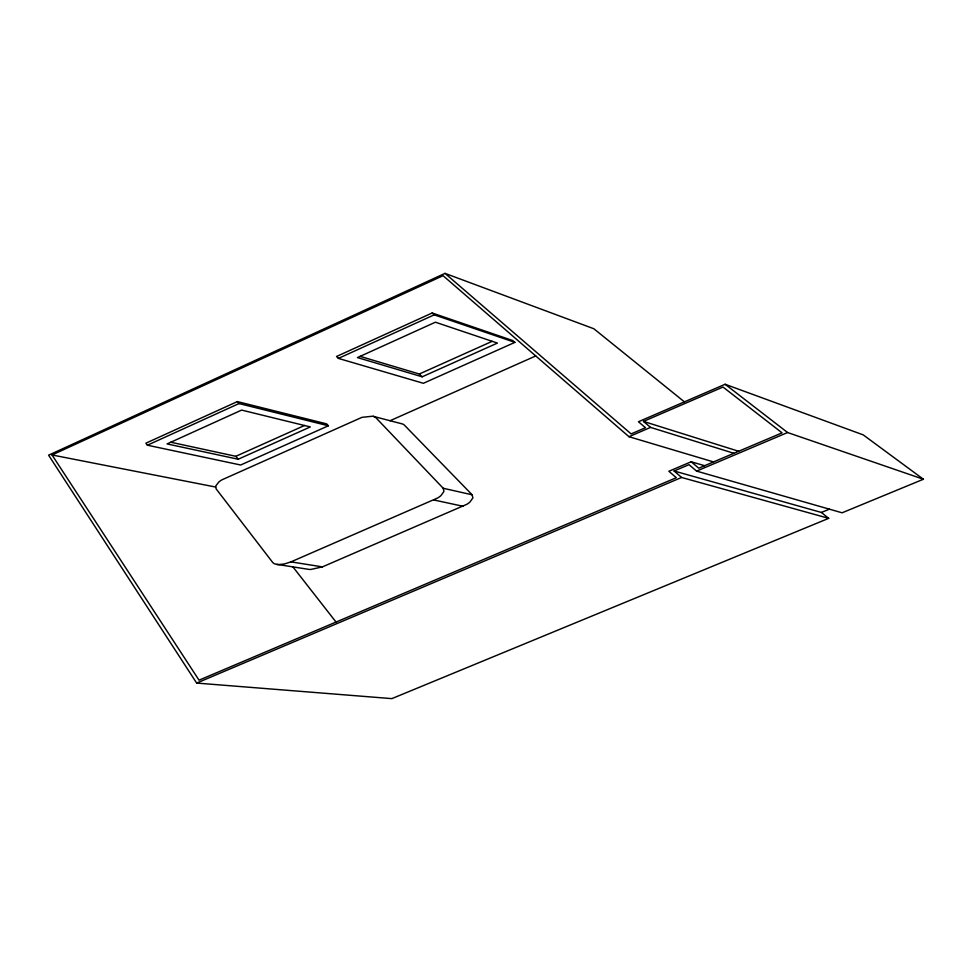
<?xml version="1.0" encoding="UTF-8"?>
<svg xmlns="http://www.w3.org/2000/svg" width="972" height="972" viewBox="0 0 972 972"><rect width="100%" height="100%" fill="white"/><g stroke="black" fill="none" stroke-linecap="round" stroke-linejoin="round"><path stroke-width="1.46" d="M445.018 273.375L48.6 455.188L196.66 683.073L391.85 698.625L828.679 518.343L821.389 512.451L674.106 470.995L689.002 464.665L696.584 471.104L842.092 512.803L923.4 479.245L863.233 434.885L725.112 384.268L638.434 421.739L645.493 427.716L631.12 433.913L445.018 273.375L593.856 328.755L684.409 401.861M704.627 465.71L691.177 461.773L668.858 471.262L676.318 477.714L199.041 680.181L52.038 454.969L443.062 275.684L628.969 436.707L713.533 461.931M276.789 564.368L308.428 569.313A10.157 4.52 -10.7 0 0 310.627 569.483L322.425 566.883L466.718 504.359A22.429 9.975 -10.7 0 0 469.962 502.026L472.902 497.907L472.137 494.797L404.328 425.08A9.441 4.204 -10.7 0 0 401.91 423.816L372.701 416.198L361.936 417.353L221.883 479.852A23.219 10.328 -10.7 0 0 218.809 482.051L215.796 485.891L216.088 488.819L272.622 562.363A10.899 4.848 -10.7 0 0 276.753 564.392A10.097 4.496 -10.7 0 0 279.013 564.538L284.395 563.967L290.944 561.877L437.607 498.016A23.17 10.303 -10.7 0 0 440.936 495.635L443.949 491.443L443.22 488.272L375.8 417.62A9.38 4.167 -10.7 0 0 373.382 416.344M237.35 401.594L145.885 443.183L147.38 445.212L240.679 465.005L328.378 425.785L326.653 423.877L237.35 401.594L239.015 403.562L328.378 425.785M432.175 312.984L336.531 356.481L338.39 358.401L423.379 383.296L514.881 342.375L512.803 340.565L432.175 312.984L434.229 314.843L514.881 342.375M147.38 445.212L239.015 403.562M338.39 358.401L434.229 314.843M170.817 442.224L235.832 456.305L304.515 425.505M360.102 356.36L419.309 374.013L492.209 341.318M238.189 459.234L310.311 426.927L241.639 410.087L167.062 443.925L238.189 459.234L235.832 456.305M422.176 376.808L497.433 343.08L435.407 322.206L357.429 357.575L422.176 376.808L419.309 374.013M390.076 420.718L535.73 355.959M733.884 453.292L650.547 427.401L643.464 421.411L723.01 387.038L782.071 432.856L698.771 468.188L691.177 461.773M628.969 436.707L650.547 427.401M196.66 683.073L681.591 477.471L828.679 518.343M696.584 471.104L787.575 432.528L923.4 479.245M821.389 512.451L829.359 509.158M290.944 561.877L322.425 566.883M52.038 454.969L215.553 487.021M433.816 499.96L462.976 506.266M443.22 488.272L472.137 494.797M643.464 421.411L738.659 451.275M725.112 384.268L787.575 432.528M674.106 470.995L681.591 477.471M292.912 566.883L336.033 622.068"/></g></svg>
